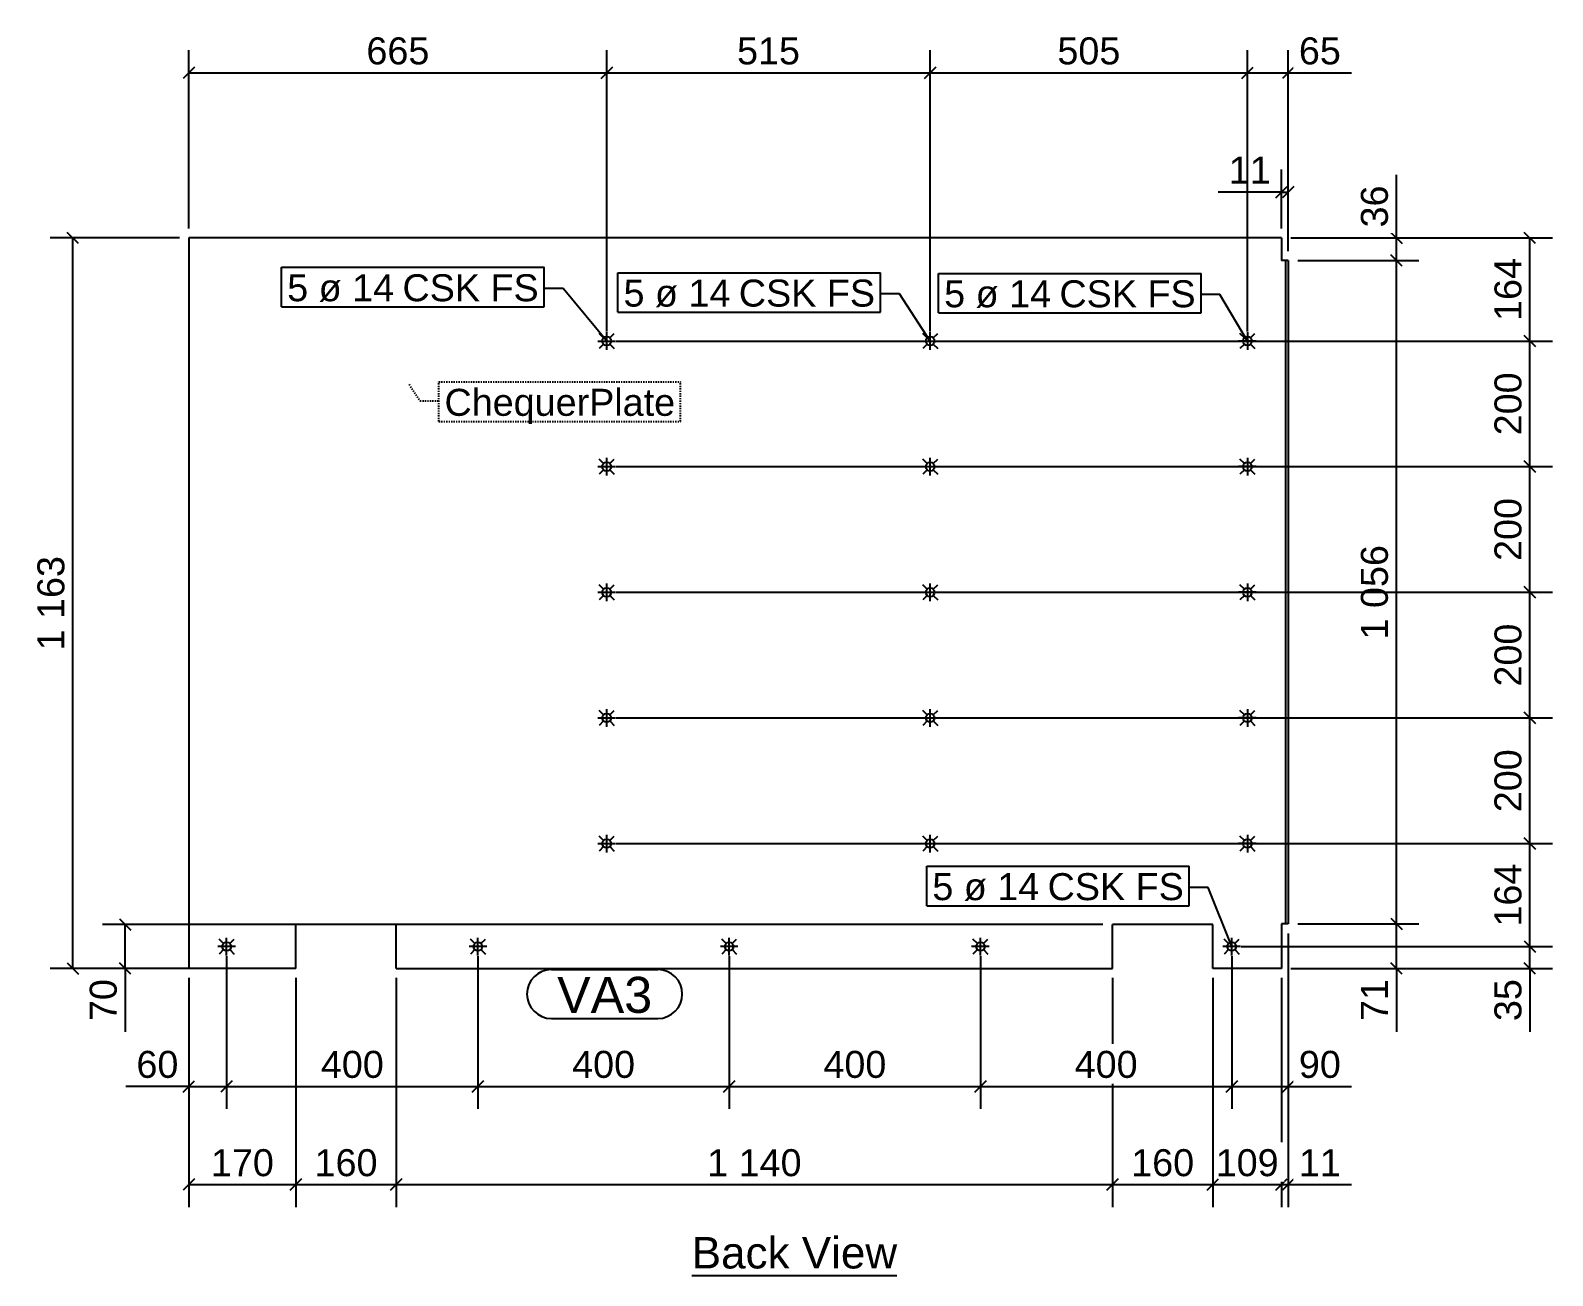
# Model space of a CAD drawing. Header units: millimetres. Extents: x 45 to 19906, y 64 to 2050.
# Drawn here: x 9751 to 12174, y 68 to 2050 of the extents above; entities that cross this region are included whole.
import ezdxf

# ---------------------------------------------------------------- set-up
doc = ezdxf.new("R2010")
doc.units = ezdxf.units.MM
doc.linetypes.add('DXK_LINE_DOT2', pattern=[3.9198, 1.9599, -1.9599])
doc.styles.add('Arial', font='ARIAL.TTF', dxfattribs={"height": 0.2})

# ---------------------------------------------------------------- blocks, each defined once
blk = doc.blocks.new('Unknown-3637099-12 - 1228')
at = {"color": 6, "linetype": 'Continuous'}
blk.add_line((10803.8, 67.5), (11130.4, 67.5), dxfattribs=at)
at = {"color": 0, "linetype": 'Continuous'}
blk.add_wipeout([(11130.4, 78.8), (11130.4, 131.2), (10803.8, 131.2), (10803.8, 78.8)], dxfattribs=at)
at = {"color": 6, "linetype": 'Continuous', "style": 'Arial'}
blk.add_text('Back View', height=50.14, dxfattribs=at).set_placement((10803.8, 78.8))
blk = doc.blocks.new('Bolt-3637099-1232 - 1228')
at = {"color": 96, "linetype": 'Continuous'}
for p, q in [((10654.4, 1555.2), (10682.4, 1555.2)), ((10663.5, 1560.1), (10656.5, 1567.1)), ((10668.4, 1541.2), (10668.4, 1569.2)), ((10673.3, 1560.1), (10680.3, 1567.1)), ((10663.5, 1550.3), (10656.5, 1543.3)), ((10673.3, 1550.3), (10680.3, 1543.3)), ((10663.5, 1360.1), (10656.5, 1367.1)), ((10668.4, 1341.2), (10668.4, 1369.2)), ((10673.3, 1360.1), (10680.3, 1367.1)), ((10654.4, 1355.2), (10682.4, 1355.2)), ((10663.5, 1350.3), (10656.5, 1343.3)), ((10673.3, 1350.3), (10680.3, 1343.3)), ((10663.5, 1160.1), (10656.5, 1167.1)), ((10668.4, 1141.2), (10668.4, 1169.2)), ((10673.3, 1160.1), (10680.3, 1167.1)), ((10654.4, 1155.2), (10682.4, 1155.2)), ((10663.5, 1150.3), (10656.5, 1143.3)), ((10673.3, 1150.3), (10680.3, 1143.3)), ((10654.4, 955.2), (10682.4, 955.2)), ((10663.5, 960.1), (10656.5, 967.1)), ((10663.5, 950.3), (10656.5, 943.3)), ((10668.4, 941.2), (10668.4, 969.2)), ((10673.3, 960.1), (10680.3, 967.1)), ((10673.3, 950.3), (10680.3, 943.3)), ((10654.4, 755.2), (10682.4, 755.2)), ((10663.5, 760.1), (10656.5, 767.1)), ((10668.4, 741.2), (10668.4, 769.2)), ((10673.3, 760.1), (10680.3, 767.1)), ((10663.5, 750.3), (10656.5, 743.3)), ((10673.3, 750.3), (10680.3, 743.3))]:
    blk.add_line(p, q, dxfattribs=at)
for centre in [(10668.4, 1555.2), (10668.4, 1355.2), (10668.4, 1155.2), (10668.4, 955.2), (10668.4, 755.2)]:
    blk.add_circle(centre, 7, dxfattribs=at)
blk = doc.blocks.new('Part-3637099-1229 - 1228')
at = {"color": 30, "linetype": 'Continuous'}
for p, q in [((11742.4, 1719.2), (10003.4, 1719.2)), ((10003.4, 1719.2), (10003.4, 556.2)), ((11742.4, 1719.2), (11742.4, 1683.2)), ((11753.4, 1683.2), (11742.4, 1683.2)), ((11748.9, 1683.2), (11748.9, 627.2)), ((11753.4, 1683.2), (11753.4, 627.2)), ((10333.4, 626.2), (10173.4, 626.2)), ((10173.4, 556.2), (10173.4, 626.2)), ((10333.4, 556.2), (10333.4, 626.2)), ((11633.4, 626.2), (11473.4, 626.2)), ((11473.4, 556.2), (11473.4, 626.2)), ((11633.4, 556.2), (11633.4, 626.2)), ((11748.9, 627.2), (11742.4, 627.2)), ((11742.4, 627.2), (11742.4, 556.2)), ((11753.4, 627.2), (11748.9, 627.2)), ((10173.4, 556.2), (10003.4, 556.2)), ((10333.4, 556.2), (11473.4, 556.2)), ((11742.4, 556.2), (11633.4, 556.2))]:
    blk.add_line(p, q, dxfattribs=at)
blk = doc.blocks.new('Bolt-3637099-1230 - 1228')
at = {"color": 96, "linetype": 'Continuous'}
for p, q in [((10077.4, 591.2), (10049.4, 591.2)), ((10058.5, 596.1), (10051.5, 603.1)), ((10058.5, 586.3), (10051.5, 579.3)), ((10063.4, 577.2), (10063.4, 605.2)), ((10068.3, 596.1), (10075.3, 603.1)), ((10068.3, 586.3), (10075.3, 579.3)), ((10477.4, 591.2), (10449.4, 591.2)), ((10458.5, 596.1), (10451.5, 603.1)), ((10458.5, 586.3), (10451.5, 579.3)), ((10463.4, 577.2), (10463.4, 605.2)), ((10468.3, 596.1), (10475.3, 603.1)), ((10468.3, 586.3), (10475.3, 579.3)), ((10877.4, 591.2), (10849.4, 591.2)), ((10858.5, 596.1), (10851.5, 603.1)), ((10858.5, 586.3), (10851.5, 579.3)), ((10863.4, 577.2), (10863.4, 605.2)), ((10868.3, 596.1), (10875.3, 603.1)), ((10868.3, 586.3), (10875.3, 579.3)), ((11277.4, 591.2), (11249.4, 591.2)), ((11258.5, 596.1), (11251.5, 603.1)), ((11258.5, 586.3), (11251.5, 579.3)), ((11263.4, 577.2), (11263.4, 605.2)), ((11268.3, 596.1), (11275.3, 603.1)), ((11268.3, 586.3), (11275.3, 579.3)), ((11677.4, 591.2), (11649.4, 591.2)), ((11658.5, 596.1), (11651.5, 603.1)), ((11658.5, 586.3), (11651.5, 579.3)), ((11663.4, 577.2), (11663.4, 605.2)), ((11668.3, 596.1), (11675.3, 603.1)), ((11668.3, 586.3), (11675.3, 579.3))]:
    blk.add_line(p, q, dxfattribs=at)
for centre in [(10063.4, 591.2), (10463.4, 591.2), (10863.4, 591.2), (11263.4, 591.2), (11663.4, 591.2)]:
    blk.add_circle(centre, 7, dxfattribs=at)
blk = doc.blocks.new('Bolt-3637099-1231 - 1228')
at = {"color": 96, "linetype": 'Continuous'}
for p, q in [((11169.4, 1555.2), (11197.4, 1555.2)), ((11178.5, 1560.1), (11171.5, 1567.1)), ((11183.4, 1541.2), (11183.4, 1569.2)), ((11188.3, 1560.1), (11195.3, 1567.1)), ((11178.5, 1550.3), (11171.5, 1543.3)), ((11188.3, 1550.3), (11195.3, 1543.3)), ((11178.5, 1360.1), (11171.5, 1367.1)), ((11183.4, 1341.2), (11183.4, 1369.2)), ((11188.3, 1360.1), (11195.3, 1367.1)), ((11169.4, 1355.2), (11197.4, 1355.2)), ((11178.5, 1350.3), (11171.5, 1343.3)), ((11188.3, 1350.3), (11195.3, 1343.3)), ((11178.5, 1160.1), (11171.5, 1167.1)), ((11183.4, 1141.2), (11183.4, 1169.2)), ((11188.3, 1160.1), (11195.3, 1167.1)), ((11169.4, 1155.2), (11197.4, 1155.2)), ((11178.5, 1150.3), (11171.5, 1143.3)), ((11188.3, 1150.3), (11195.3, 1143.3)), ((11169.4, 955.2), (11197.4, 955.2)), ((11178.5, 960.1), (11171.5, 967.1)), ((11178.5, 950.3), (11171.5, 943.3)), ((11183.4, 941.2), (11183.4, 969.2)), ((11188.3, 960.1), (11195.3, 967.1)), ((11188.3, 950.3), (11195.3, 943.3)), ((11169.4, 755.2), (11197.4, 755.2)), ((11178.5, 760.1), (11171.5, 767.1)), ((11183.4, 741.2), (11183.4, 769.2)), ((11188.3, 760.1), (11195.3, 767.1)), ((11178.5, 750.3), (11171.5, 743.3)), ((11188.3, 750.3), (11195.3, 743.3))]:
    blk.add_line(p, q, dxfattribs=at)
for centre in [(11183.4, 1555.2), (11183.4, 1355.2), (11183.4, 1155.2), (11183.4, 955.2), (11183.4, 755.2)]:
    blk.add_circle(centre, 7, dxfattribs=at)
blk = doc.blocks.new('Bolt-3637099-1233 - 1228')
at = {"color": 96, "linetype": 'Continuous'}
for p, q in [((11702.4, 1555.2), (11674.4, 1555.2)), ((11683.5, 1560.1), (11676.5, 1567.1)), ((11688.4, 1569.2), (11688.4, 1541.2)), ((11693.3, 1560.1), (11700.3, 1567.1)), ((11683.5, 1550.3), (11676.5, 1543.3)), ((11693.3, 1550.3), (11700.3, 1543.3)), ((11683.5, 1360.1), (11676.5, 1367.1)), ((11688.4, 1369.2), (11688.4, 1341.2)), ((11693.3, 1360.1), (11700.3, 1367.1)), ((11702.4, 1355.2), (11674.4, 1355.2)), ((11683.5, 1350.3), (11676.5, 1343.3)), ((11693.3, 1350.3), (11700.3, 1343.3)), ((11683.5, 1160.1), (11676.5, 1167.1)), ((11688.4, 1169.2), (11688.4, 1141.2)), ((11693.3, 1160.1), (11700.3, 1167.1)), ((11702.4, 1155.2), (11674.4, 1155.2)), ((11683.5, 1150.3), (11676.5, 1143.3)), ((11693.3, 1150.3), (11700.3, 1143.3)), ((11702.4, 955.2), (11674.4, 955.2)), ((11683.5, 960.1), (11676.5, 967.1)), ((11683.5, 950.3), (11676.5, 943.3)), ((11688.4, 969.2), (11688.4, 941.2)), ((11693.3, 960.1), (11700.3, 967.1)), ((11693.3, 950.3), (11700.3, 943.3)), ((11702.4, 755.2), (11674.4, 755.2)), ((11683.5, 760.1), (11676.5, 767.1)), ((11688.4, 769.2), (11688.4, 741.2)), ((11693.3, 760.1), (11700.3, 767.1)), ((11683.5, 750.3), (11676.5, 743.3)), ((11693.3, 750.3), (11700.3, 743.3))]:
    blk.add_line(p, q, dxfattribs=at)
for centre in [(11688.4, 1555.2), (11688.4, 1355.2), (11688.4, 1155.2), (11688.4, 955.2), (11688.4, 755.2)]:
    blk.add_circle(centre, 7, dxfattribs=at)
blk = doc.blocks.new('StraightDimension-3637099-1369 - 1228')
at = {"color": 7, "linetype": 'Continuous'}
for p, q in [((11753.4, 612.2), (11753.4, 176.2)), ((11742.4, 541.2), (11742.4, 176.2)), ((11733.4, 203.2), (11751.4, 221.3)), ((11762.4, 221.3), (11744.4, 203.2)), ((11742.4, 212.2), (11753.4, 212.2))]:
    blk.add_line(p, q, dxfattribs=at)
at = {"color": 0}
blk.add_wipeout([(11846, 216.8), (11846, 279.8), (11761.3, 279.8), (11761.3, 216.8)], dxfattribs=at)
at = {"color": 7, "linetype": 'Continuous'}
blk.add_line((11753.4, 212.2), (11853.9, 212.2), dxfattribs=at)
blk.add_line((11753.4, 212.2), (11853.9, 212.2), dxfattribs=at)
at = {"color": 96, "style": 'Arial'}
blk.add_text('11', height=42.98, dxfattribs=at).set_placement((11770.3, 225.7))
blk = doc.blocks.new('StraightDimension-3637099-1370 - 1228')
at = {"color": 7, "linetype": 'Continuous'}
for p, q in [((11633.4, 541.2), (11633.4, 176.2)), ((11742.4, 541.2), (11742.4, 176.2)), ((11642.4, 221.3), (11624.4, 203.2)), ((11733.4, 203.2), (11751.4, 221.3)), ((11633.4, 212.2), (11742.4, 212.2))]:
    blk.add_line(p, q, dxfattribs=at)
at = {"color": 0}
blk.add_wipeout([(11747, 216.8), (11747, 279.8), (11628.9, 279.8), (11628.9, 216.8)], dxfattribs=at)
at = {"color": 96, "style": 'Arial'}
blk.add_text('109', height=42.98, dxfattribs=at).set_placement((11637.9, 225.7))
blk = doc.blocks.new('StraightDimension-3637099-1371 - 1228')
at = {"color": 7, "linetype": 'Continuous'}
for p, q in [((11473.4, 541.2), (11473.4, 176.2)), ((11633.4, 541.2), (11633.4, 176.2)), ((11482.4, 221.3), (11464.4, 203.2)), ((11624.4, 203.2), (11642.4, 221.3)), ((11473.4, 212.2), (11633.4, 212.2))]:
    blk.add_line(p, q, dxfattribs=at)
at = {"color": 0}
blk.add_wipeout([(11612.5, 216.8), (11612.5, 279.8), (11494.4, 279.8), (11494.4, 216.8)], dxfattribs=at)
at = {"color": 96, "style": 'Arial'}
blk.add_text('160', height=42.98, dxfattribs=at).set_placement((11503.4, 225.7))
blk = doc.blocks.new('StraightDimension-3637099-1436 - 1228')
at = {"color": 7, "linetype": 'Continuous'}
for p, q in [((11742.4, 1734.2), (11742.4, 1828.3)), ((11753.4, 1698.2), (11753.4, 1828.3)), ((11733.4, 1783.3), (11751.4, 1801.3)), ((11762.4, 1801.3), (11744.4, 1783.3)), ((11742.4, 1792.3), (11753.4, 1792.3))]:
    blk.add_line(p, q, dxfattribs=at)
at = {"color": 0}
blk.add_wipeout([(11734.6, 1796.8), (11734.6, 1859.8), (11649.8, 1859.8), (11649.8, 1796.8)], dxfattribs=at)
at = {"color": 7, "linetype": 'Continuous'}
blk.add_line((11742.4, 1792.3), (11642, 1792.3), dxfattribs=at)
blk.add_line((11742.4, 1792.3), (11642, 1792.3), dxfattribs=at)
at = {"color": 96, "style": 'Arial'}
blk.add_text('11', height=42.98, dxfattribs=at).set_placement((11658.8, 1805.8))
blk = doc.blocks.new('StraightDimension-3637099-1372 - 1228')
at = {"color": 7, "linetype": 'Continuous'}
for p, q in [((10333.4, 541.2), (10333.4, 176.2)), ((11473.4, 541.2), (11473.4, 176.2)), ((10342.4, 221.3), (10324.4, 203.2)), ((11464.4, 203.2), (11482.4, 221.3)), ((10333.4, 212.2), (11473.4, 212.2))]:
    blk.add_line(p, q, dxfattribs=at)
at = {"color": 0}
blk.add_wipeout([(10987.5, 216.8), (10987.5, 279.8), (10819.4, 279.8), (10819.4, 216.8)], dxfattribs=at)
at = {"color": 96, "style": 'Arial'}
blk.add_text('1 140', height=42.98, dxfattribs=at).set_placement((10828.4, 225.7))
blk = doc.blocks.new('StraightDimension-3637099-1373 - 1228')
at = {"color": 7, "linetype": 'Continuous'}
for p, q in [((10173.4, 541.2), (10173.4, 176.2)), ((10333.4, 541.2), (10333.4, 176.2)), ((10182.4, 221.3), (10164.4, 203.2)), ((10324.4, 203.2), (10342.4, 221.3)), ((10173.4, 212.2), (10333.4, 212.2))]:
    blk.add_line(p, q, dxfattribs=at)
at = {"color": 0}
blk.add_wipeout([(10312.5, 216.8), (10312.5, 279.8), (10194.4, 279.8), (10194.4, 216.8)], dxfattribs=at)
at = {"color": 96, "style": 'Arial'}
blk.add_text('160', height=42.98, dxfattribs=at).set_placement((10203.4, 225.7))
blk = doc.blocks.new('StraightDimension-3637099-1374 - 1228')
at = {"color": 7, "linetype": 'Continuous'}
for p, q in [((10003.4, 541.2), (10003.4, 176.2)), ((10173.4, 541.2), (10173.4, 176.2)), ((10012.4, 221.3), (9994.4, 203.2)), ((10164.4, 203.2), (10182.4, 221.3)), ((10003.4, 212.2), (10173.4, 212.2))]:
    blk.add_line(p, q, dxfattribs=at)
at = {"color": 0}
blk.add_wipeout([(10147.5, 216.8), (10147.5, 279.8), (10029.4, 279.8), (10029.4, 216.8)], dxfattribs=at)
at = {"color": 96, "style": 'Arial'}
blk.add_text('170', height=42.98, dxfattribs=at).set_placement((10038.4, 225.7))
blk = doc.blocks.new('StraightDimension-3637099-1394 - 1228')
at = {"color": 7, "linetype": 'Continuous'}
for p, q in [((11753.4, 612.2), (11753.4, 332.7)), ((11663.4, 576.2), (11663.4, 332.7)), ((11672.4, 377.7), (11654.4, 359.7)), ((11663.4, 368.7), (11753.4, 368.7)), ((11744.4, 359.7), (11762.4, 377.7))]:
    blk.add_line(p, q, dxfattribs=at)
at = {"color": 0}
blk.add_wipeout([(11846, 373.2), (11846, 436.2), (11761.3, 436.2), (11761.3, 373.2)], dxfattribs=at)
at = {"color": 7, "linetype": 'Continuous'}
blk.add_line((11753.4, 368.7), (11853.9, 368.7), dxfattribs=at)
blk.add_line((11753.4, 368.7), (11853.9, 368.7), dxfattribs=at)
at = {"color": 96, "style": 'Arial'}
blk.add_text('90', height=42.98, dxfattribs=at).set_placement((11770.3, 382.2))
blk = doc.blocks.new('StraightDimension-3637099-1395 - 1228')
at = {"color": 7, "linetype": 'Continuous'}
for p, q in [((11263.4, 576.2), (11263.4, 332.7)), ((11663.4, 576.2), (11663.4, 332.7)), ((11272.4, 377.7), (11254.4, 359.7)), ((11263.4, 368.7), (11663.4, 368.7)), ((11654.4, 359.7), (11672.4, 377.7))]:
    blk.add_line(p, q, dxfattribs=at)
at = {"color": 0}
blk.add_wipeout([(11522.5, 373.2), (11522.5, 436.2), (11404.4, 436.2), (11404.4, 373.2)], dxfattribs=at)
at = {"color": 96, "style": 'Arial'}
blk.add_text('400', height=42.98, dxfattribs=at).set_placement((11413.4, 382.2))
blk = doc.blocks.new('StraightDimension-3637099-1396 - 1228')
at = {"color": 7, "linetype": 'Continuous'}
for p, q in [((10863.4, 576.2), (10863.4, 332.7)), ((11263.4, 576.2), (11263.4, 332.7)), ((10872.4, 377.7), (10854.4, 359.7)), ((10863.4, 368.7), (11263.4, 368.7)), ((11254.4, 359.7), (11272.4, 377.7))]:
    blk.add_line(p, q, dxfattribs=at)
at = {"color": 0}
blk.add_wipeout([(11122.5, 373.2), (11122.5, 436.2), (11004.4, 436.2), (11004.4, 373.2)], dxfattribs=at)
at = {"color": 96, "style": 'Arial'}
blk.add_text('400', height=42.98, dxfattribs=at).set_placement((11013.4, 382.2))
blk = doc.blocks.new('StraightDimension-3637099-1397 - 1228')
at = {"color": 7, "linetype": 'Continuous'}
for p, q in [((10463.4, 576.2), (10463.4, 332.7)), ((10863.4, 576.2), (10863.4, 332.7)), ((10472.4, 377.7), (10454.4, 359.7)), ((10463.4, 368.7), (10863.4, 368.7)), ((10854.4, 359.7), (10872.4, 377.7))]:
    blk.add_line(p, q, dxfattribs=at)
at = {"color": 0}
blk.add_wipeout([(10722.5, 373.2), (10722.5, 436.2), (10604.4, 436.2), (10604.4, 373.2)], dxfattribs=at)
at = {"color": 96, "style": 'Arial'}
blk.add_text('400', height=42.98, dxfattribs=at).set_placement((10613.4, 382.2))
blk = doc.blocks.new('StraightDimension-3637099-1398 - 1228')
at = {"color": 7, "linetype": 'Continuous'}
for p, q in [((10063.4, 576.2), (10063.4, 332.7)), ((10463.4, 576.2), (10463.4, 332.7)), ((10072.4, 377.7), (10054.4, 359.7)), ((10063.4, 368.7), (10463.4, 368.7)), ((10454.4, 359.7), (10472.4, 377.7))]:
    blk.add_line(p, q, dxfattribs=at)
at = {"color": 0}
blk.add_wipeout([(10322.5, 373.2), (10322.5, 436.2), (10204.4, 436.2), (10204.4, 373.2)], dxfattribs=at)
at = {"color": 96, "style": 'Arial'}
blk.add_text('400', height=42.98, dxfattribs=at).set_placement((10213.4, 382.2))
blk = doc.blocks.new('StraightDimension-3637099-1399 - 1228')
at = {"color": 7, "linetype": 'Continuous'}
for p, q in [((10063.4, 576.2), (10063.4, 332.7)), ((10003.4, 541.2), (10003.4, 332.7)), ((9994.4, 359.7), (10012.4, 377.7)), ((10003.4, 368.7), (10063.4, 368.7)), ((10072.4, 377.7), (10054.4, 359.7))]:
    blk.add_line(p, q, dxfattribs=at)
at = {"color": 0}
blk.add_wipeout([(9995.6, 373.2), (9995.6, 436.2), (9910.8, 436.2), (9910.8, 373.2)], dxfattribs=at)
at = {"color": 7, "linetype": 'Continuous'}
blk.add_line((10003.4, 368.7), (9903, 368.7), dxfattribs=at)
blk.add_line((10003.4, 368.7), (9903, 368.7), dxfattribs=at)
at = {"color": 96, "style": 'Arial'}
blk.add_text('60', height=42.98, dxfattribs=at).set_placement((9919.8, 382.2))
blk = doc.blocks.new('StraightDimension-3637099-1419 - 1228')
at = {"color": 7, "linetype": 'Continuous'}
for p, q in [((11688.4, 1570.2), (11688.4, 2018.1)), ((11753.4, 1698.2), (11753.4, 2018.1)), ((11679.4, 1973.1), (11697.4, 1991.1)), ((11762.4, 1991.1), (11744.4, 1973.1)), ((11688.4, 1982.1), (11753.4, 1982.1))]:
    blk.add_line(p, q, dxfattribs=at)
at = {"color": 0}
blk.add_wipeout([(11846, 1986.6), (11846, 2049.6), (11761.3, 2049.6), (11761.3, 1986.6)], dxfattribs=at)
at = {"color": 7, "linetype": 'Continuous'}
blk.add_line((11753.4, 1982.1), (11853.9, 1982.1), dxfattribs=at)
blk.add_line((11753.4, 1982.1), (11853.9, 1982.1), dxfattribs=at)
at = {"color": 96, "style": 'Arial'}
blk.add_text('65', height=42.98, dxfattribs=at).set_placement((11770.3, 1995.6))
blk = doc.blocks.new('StraightDimension-3637099-1420 - 1228')
at = {"color": 7, "linetype": 'Continuous'}
for p, q in [((11183.4, 1570.2), (11183.4, 2018.1)), ((11688.4, 1570.2), (11688.4, 2018.1)), ((11192.4, 1991.1), (11174.4, 1973.1)), ((11679.4, 1973.1), (11697.4, 1991.1)), ((11183.4, 1982.1), (11688.4, 1982.1))]:
    blk.add_line(p, q, dxfattribs=at)
at = {"color": 0}
blk.add_wipeout([(11495, 1986.6), (11495, 2049.6), (11376.9, 2049.6), (11376.9, 1986.6)], dxfattribs=at)
at = {"color": 96, "style": 'Arial'}
blk.add_text('505', height=42.98, dxfattribs=at).set_placement((11385.9, 1995.6))
blk = doc.blocks.new('StraightDimension-3637099-1421 - 1228')
at = {"color": 7, "linetype": 'Continuous'}
for p, q in [((10668.4, 1570.2), (10668.4, 2018.1)), ((11183.4, 1570.2), (11183.4, 2018.1)), ((10677.4, 1991.1), (10659.4, 1973.1)), ((11174.4, 1973.1), (11192.4, 1991.1)), ((10668.4, 1982.1), (11183.4, 1982.1))]:
    blk.add_line(p, q, dxfattribs=at)
at = {"color": 0}
blk.add_wipeout([(10985, 1986.6), (10985, 2049.6), (10866.9, 2049.6), (10866.9, 1986.6)], dxfattribs=at)
at = {"color": 96, "style": 'Arial'}
blk.add_text('515', height=42.98, dxfattribs=at).set_placement((10875.9, 1995.6))
blk = doc.blocks.new('StraightDimension-3637099-1422 - 1228')
at = {"color": 7, "linetype": 'Continuous'}
for p, q in [((10003.4, 1734.2), (10003.4, 2018.1)), ((10668.4, 1570.2), (10668.4, 2018.1)), ((10012.4, 1991.1), (9994.4, 1973.1)), ((10659.4, 1973.1), (10677.4, 1991.1)), ((10003.4, 1982.1), (10668.4, 1982.1))]:
    blk.add_line(p, q, dxfattribs=at)
at = {"color": 0}
blk.add_wipeout([(10395, 1986.6), (10395, 2049.6), (10276.9, 2049.6), (10276.9, 1986.6)], dxfattribs=at)
at = {"color": 96, "style": 'Arial'}
blk.add_text('665', height=42.98, dxfattribs=at).set_placement((10285.9, 1995.6))
blk = doc.blocks.new('StraightDimension-3637099-5199 - 1228')
at = {"color": 7, "linetype": 'Continuous'}
for p, q in [((10683.4, 755.2), (12174.1, 755.2)), ((12147.1, 746.2), (12129.1, 764.2)), ((12138.1, 591.2), (12138.1, 755.2)), ((11678.4, 591.2), (12174.1, 591.2)), ((12129.1, 600.2), (12147.1, 582.2))]:
    blk.add_line(p, q, dxfattribs=at)
at = {"color": 0}
blk.add_wipeout([(12133.6, 732.2), (12070.6, 732.2), (12070.6, 614.1), (12133.6, 614.1)], dxfattribs=at)
at = {"color": 96, "style": 'Arial'}
blk.add_text('164', height=42.98, rotation=90.0002, dxfattribs=at).set_placement((12124.6, 623.1))
blk = doc.blocks.new('StraightDimension-3637099-1488 - 1228')
at = {"color": 7, "linetype": 'Continuous'}
for p, q in [((11916.5, 1728.2), (11934.5, 1710.2)), ((11757.4, 1719.2), (11961.5, 1719.2)), ((11925.5, 1683.2), (11925.5, 1719.2)), ((11768.4, 1683.2), (11961.5, 1683.2)), ((11934.5, 1674.2), (11916.5, 1692.2))]:
    blk.add_line(p, q, dxfattribs=at)
at = {"color": 0}
blk.add_wipeout([(11921, 1811.7), (11858, 1811.7), (11858, 1727), (11921, 1727)], dxfattribs=at)
at = {"color": 7, "linetype": 'Continuous'}
blk.add_line((11925.5, 1719.2), (11925.5, 1819.6), dxfattribs=at)
blk.add_line((11925.5, 1719.2), (11925.5, 1819.6), dxfattribs=at)
at = {"color": 96, "style": 'Arial'}
blk.add_text('36', height=42.98, rotation=90.0002, dxfattribs=at).set_placement((11912, 1736))
blk = doc.blocks.new('StraightDimension-3637099-1489 - 1228')
at = {"color": 7, "linetype": 'Continuous'}
for p, q in [((11768.4, 1683.2), (11961.5, 1683.2)), ((11934.5, 1674.2), (11916.5, 1692.2)), ((11925.5, 627.2), (11925.5, 1683.2)), ((11916.5, 636.2), (11934.5, 618.2)), ((11768.4, 627.2), (11961.5, 627.2))]:
    blk.add_line(p, q, dxfattribs=at)
at = {"color": 0}
blk.add_wipeout([(11921, 1239.2), (11858, 1239.2), (11858, 1071.1), (11921, 1071.1)], dxfattribs=at)
at = {"color": 96, "style": 'Arial'}
blk.add_text('1 056', height=42.98, rotation=90.0002, dxfattribs=at).set_placement((11912, 1080.1))
blk = doc.blocks.new('StraightDimension-3637099-1490 - 1228')
at = {"color": 7, "linetype": 'Continuous'}
for p, q in [((11916.5, 636.2), (11934.5, 618.2)), ((11768.4, 627.2), (11961.5, 627.2)), ((11925.5, 556.2), (11925.5, 627.2)), ((11934.5, 547.2), (11916.5, 565.2)), ((11757.4, 556.2), (11961.5, 556.2))]:
    blk.add_line(p, q, dxfattribs=at)
at = {"color": 0}
blk.add_wipeout([(11921, 548.3), (11858, 548.3), (11858, 463.6), (11921, 463.6)], dxfattribs=at)
at = {"color": 7, "linetype": 'Continuous'}
blk.add_line((11925.5, 556.2), (11925.5, 455.7), dxfattribs=at)
blk.add_line((11925.5, 556.2), (11925.5, 455.7), dxfattribs=at)
at = {"color": 96, "style": 'Arial'}
blk.add_text('71', height=42.98, rotation=90.0002, dxfattribs=at).set_placement((11912, 472.6))
blk = doc.blocks.new('StraightDimension-3637099-5091 - 1228')
at = {"color": 7, "linetype": 'Continuous'}
for p, q in [((9892.9, 635.2), (9910.9, 617.2)), ((11458.4, 626.2), (9865.9, 626.2)), ((9901.9, 556.2), (9901.9, 626.2)), ((9910.9, 547.2), (9892.9, 565.2)), ((9988.4, 556.2), (9865.9, 556.2))]:
    blk.add_line(p, q, dxfattribs=at)
at = {"color": 0}
blk.add_wipeout([(9897.4, 548.3), (9834.4, 548.3), (9834.4, 463.6), (9897.4, 463.6)], dxfattribs=at)
at = {"color": 7, "linetype": 'Continuous'}
blk.add_line((9901.9, 556.2), (9901.9, 455.7), dxfattribs=at)
blk.add_line((9901.9, 556.2), (9901.9, 455.7), dxfattribs=at)
at = {"color": 96, "style": 'Arial'}
blk.add_text('70', height=42.98, rotation=90.0002, dxfattribs=at).set_placement((9888.4, 472.6))
blk = doc.blocks.new('StraightDimension-3637099-5194 - 1228')
at = {"color": 7, "linetype": 'Continuous'}
for p, q in [((12147.1, 1710.2), (12129.1, 1728.2)), ((11757.4, 1719.2), (12174.1, 1719.2)), ((12138.1, 1555.2), (12138.1, 1719.2)), ((10683.4, 1555.2), (12174.1, 1555.2)), ((12129.1, 1564.2), (12147.1, 1546.2))]:
    blk.add_line(p, q, dxfattribs=at)
at = {"color": 0}
blk.add_wipeout([(12133.6, 1696.2), (12070.6, 1696.2), (12070.6, 1578.1), (12133.6, 1578.1)], dxfattribs=at)
at = {"color": 96, "style": 'Arial'}
blk.add_text('164', height=42.98, rotation=90.0002, dxfattribs=at).set_placement((12124.6, 1587.1))
blk = doc.blocks.new('StraightDimension-3637099-5195 - 1228')
at = {"color": 7, "linetype": 'Continuous'}
for p, q in [((10683.4, 1555.2), (12174.1, 1555.2)), ((12147.1, 1546.2), (12129.1, 1564.2)), ((12138.1, 1355.2), (12138.1, 1555.2)), ((12129.1, 1364.2), (12147.1, 1346.2)), ((10683.4, 1355.2), (12174.1, 1355.2))]:
    blk.add_line(p, q, dxfattribs=at)
at = {"color": 0}
blk.add_wipeout([(12133.6, 1514.2), (12070.6, 1514.2), (12070.6, 1396.1), (12133.6, 1396.1)], dxfattribs=at)
at = {"color": 96, "style": 'Arial'}
blk.add_text('200', height=42.98, rotation=90.0002, dxfattribs=at).set_placement((12124.6, 1405.1))
blk = doc.blocks.new('StraightDimension-3637099-5196 - 1228')
at = {"color": 7, "linetype": 'Continuous'}
for p, q in [((12147.1, 1346.2), (12129.1, 1364.2)), ((10683.4, 1355.2), (12174.1, 1355.2)), ((12138.1, 1155.2), (12138.1, 1355.2)), ((12129.1, 1164.2), (12147.1, 1146.2)), ((10683.4, 1155.2), (12174.1, 1155.2))]:
    blk.add_line(p, q, dxfattribs=at)
at = {"color": 0}
blk.add_wipeout([(12133.6, 1314.2), (12070.6, 1314.2), (12070.6, 1196.1), (12133.6, 1196.1)], dxfattribs=at)
at = {"color": 96, "style": 'Arial'}
blk.add_text('200', height=42.98, rotation=90.0002, dxfattribs=at).set_placement((12124.6, 1205.1))
blk = doc.blocks.new('StraightDimension-3637099-5197 - 1228')
at = {"color": 7, "linetype": 'Continuous'}
for p, q in [((12147.1, 1146.2), (12129.1, 1164.2)), ((10683.4, 1155.2), (12174.1, 1155.2)), ((12138.1, 955.2), (12138.1, 1155.2)), ((10683.4, 955.2), (12174.1, 955.2)), ((12129.1, 964.2), (12147.1, 946.2))]:
    blk.add_line(p, q, dxfattribs=at)
at = {"color": 0}
blk.add_wipeout([(12133.6, 1114.2), (12070.6, 1114.2), (12070.6, 996.1), (12133.6, 996.1)], dxfattribs=at)
at = {"color": 96, "style": 'Arial'}
blk.add_text('200', height=42.98, rotation=90.0002, dxfattribs=at).set_placement((12124.6, 1005.1))
blk = doc.blocks.new('StraightDimension-3637099-5198 - 1228')
at = {"color": 7, "linetype": 'Continuous'}
for p, q in [((10683.4, 955.2), (12174.1, 955.2)), ((12147.1, 946.2), (12129.1, 964.2)), ((12138.1, 755.2), (12138.1, 955.2)), ((10683.4, 755.2), (12174.1, 755.2)), ((12129.1, 764.2), (12147.1, 746.2))]:
    blk.add_line(p, q, dxfattribs=at)
at = {"color": 0}
blk.add_wipeout([(12133.6, 914.2), (12070.6, 914.2), (12070.6, 796.1), (12133.6, 796.1)], dxfattribs=at)
at = {"color": 96, "style": 'Arial'}
blk.add_text('200', height=42.98, rotation=90.0002, dxfattribs=at).set_placement((12124.6, 805.1))
blk = doc.blocks.new('StraightDimension-3637099-5200 - 1228')
at = {"color": 7, "linetype": 'Continuous'}
for p, q in [((11678.4, 591.2), (12174.1, 591.2)), ((12129.1, 600.2), (12147.1, 582.2)), ((12138.1, 556.2), (12138.1, 591.2)), ((12147.1, 547.2), (12129.1, 565.2)), ((11757.4, 556.2), (12174.1, 556.2))]:
    blk.add_line(p, q, dxfattribs=at)
at = {"color": 0}
blk.add_wipeout([(12133.6, 548.3), (12070.6, 548.3), (12070.6, 463.6), (12133.6, 463.6)], dxfattribs=at)
at = {"color": 7, "linetype": 'Continuous'}
blk.add_line((12138.1, 556.2), (12138.1, 455.7), dxfattribs=at)
blk.add_line((12138.1, 556.2), (12138.1, 455.7), dxfattribs=at)
at = {"color": 96, "style": 'Arial'}
blk.add_text('35', height=42.98, rotation=90.0002, dxfattribs=at).set_placement((12124.6, 472.6))
blk = doc.blocks.new('StraightDimension-3637099-5273 - 1228')
at = {"color": 7, "linetype": 'Continuous'}
for p, q in [((9827.6, 1710.2), (9809.6, 1728.2)), ((9988.4, 1719.2), (9782.6, 1719.2)), ((9818.6, 556.2), (9818.6, 1719.2)), ((9809.6, 565.2), (9827.6, 547.2)), ((10003.4, 556.2), (9782.6, 556.2))]:
    blk.add_line(p, q, dxfattribs=at)
at = {"color": 0}
blk.add_wipeout([(9814.1, 1221.7), (9751.1, 1221.7), (9751.1, 1053.6), (9814.1, 1053.6)], dxfattribs=at)
at = {"color": 96, "style": 'Arial'}
blk.add_text('1 163', height=42.98, rotation=90.0002, dxfattribs=at).set_placement((9805.1, 1062.6))
blk = doc.blocks.new('Mark-3637099-1515 - 1228')
at = {"color": 0}
blk.add_wipeout([(10740.7, 485.7), (10740.7, 545.7), (10589.5, 545.7), (10589.5, 485.7)], dxfattribs=at)
blk.add_wipeout([(10740.7, 485.7), (10740.7, 545.7), (10589.5, 545.7), (10589.5, 485.7)], dxfattribs=at)
at = {"color": 7, "linetype": 'Continuous'}
for p, q in [((10580.5, 554.7), (10749.7, 554.7)), ((10580.5, 476.7), (10749.7, 476.7))]:
    blk.add_line(p, q, dxfattribs=at)
for centre, start, end in [((10580.5, 515.7), 90, 270), ((10749.7, 515.7), 270, 90)]:
    blk.add_arc(centre, 39, start, end, dxfattribs=at)
at = {"color": 96, "style": 'Arial'}
blk.add_text('VA3', height=57.3, dxfattribs=at).set_placement((10589.5, 485.7))
blk = doc.blocks.new('Mark-3637099-1516 - 1228')
at = {"color": 7, "linetype": 'Continuous'}
blk.add_line((11663.4, 591.2), (11625.9, 685.4), dxfattribs=at)
at = {"color": 0}
for points in [[(11356.8, 665.1), (11356.8, 710.1), (11186.8, 710.1), (11186.8, 665.1)], [(11586.9, 665.1), (11586.9, 710.1), (11370.3, 710.1), (11370.3, 665.1)]]:
    blk.add_wipeout(points, dxfattribs=at)
for points in [[(11356.8, 665.1), (11356.8, 710.1), (11186.8, 710.1), (11186.8, 665.1)], [(11586.9, 665.1), (11586.9, 710.1), (11370.3, 710.1), (11370.3, 665.1)]]:
    blk.add_wipeout(points, dxfattribs=at)
at = {"color": 7, "linetype": 'Continuous'}
for p, q in [((11177.8, 719.1), (11595.9, 719.1)), ((11177.8, 656.1), (11177.8, 719.1)), ((11595.9, 656.1), (11595.9, 719.1)), ((11625.9, 685.4), (11595.9, 685.4)), ((11177.8, 656.1), (11595.9, 656.1))]:
    blk.add_line(p, q, dxfattribs=at)
at = {"color": 96, "style": 'Arial'}
for s, p in [('5 ø 14', (11186.8, 665.1)), ('CSK FS', (11370.3, 665.1))]:
    blk.add_text(s, height=42.98, dxfattribs=at).set_placement(p)
blk = doc.blocks.new('Mark-3637099-1517 - 1228')
at = {"color": 7, "linetype": 'Continuous'}
blk.add_line((11183.4, 1555.2), (11134.3, 1630.3), dxfattribs=at)
at = {"color": 0}
for points in [[(10865.2, 1610), (10865.2, 1655), (10695.2, 1655), (10695.2, 1610)], [(11095.3, 1610), (11095.3, 1655), (10878.7, 1655), (10878.7, 1610)]]:
    blk.add_wipeout(points, dxfattribs=at)
for points in [[(10865.2, 1610), (10865.2, 1655), (10695.2, 1655), (10695.2, 1610)], [(11095.3, 1610), (11095.3, 1655), (10878.7, 1655), (10878.7, 1610)]]:
    blk.add_wipeout(points, dxfattribs=at)
at = {"color": 7, "linetype": 'Continuous'}
for p, q in [((10686.2, 1664), (11104.3, 1664)), ((10686.2, 1601), (10686.2, 1664)), ((11104.3, 1601), (11104.3, 1664)), ((11134.3, 1630.3), (11104.3, 1630.3)), ((10686.2, 1601), (11104.3, 1601))]:
    blk.add_line(p, q, dxfattribs=at)
at = {"color": 96, "style": 'Arial'}
for s, p in [('5 ø 14', (10695.2, 1610)), ('CSK FS', (10878.7, 1610))]:
    blk.add_text(s, height=42.98, dxfattribs=at).set_placement(p)
blk = doc.blocks.new('Mark-3637099-1518 - 1228')
at = {"color": 7, "linetype": 'Continuous'}
blk.add_line((10668.4, 1555.2), (10598.9, 1638.8), dxfattribs=at)
at = {"color": 0}
for points in [[(10329.8, 1618.5), (10329.8, 1663.5), (10159.8, 1663.5), (10159.8, 1618.5)], [(10559.9, 1618.5), (10559.9, 1663.5), (10343.3, 1663.5), (10343.3, 1618.5)]]:
    blk.add_wipeout(points, dxfattribs=at)
for points in [[(10329.8, 1618.5), (10329.8, 1663.5), (10159.8, 1663.5), (10159.8, 1618.5)], [(10559.9, 1618.5), (10559.9, 1663.5), (10343.3, 1663.5), (10343.3, 1618.5)]]:
    blk.add_wipeout(points, dxfattribs=at)
at = {"color": 7, "linetype": 'Continuous'}
for p, q in [((10150.8, 1672.5), (10568.9, 1672.5)), ((10150.8, 1609.5), (10150.8, 1672.5)), ((10568.9, 1609.5), (10568.9, 1672.5)), ((10598.9, 1638.8), (10568.9, 1638.8)), ((10150.8, 1609.5), (10568.9, 1609.5))]:
    blk.add_line(p, q, dxfattribs=at)
at = {"color": 96, "style": 'Arial'}
for s, p in [('5 ø 14', (10159.8, 1618.5)), ('CSK FS', (10343.3, 1618.5))]:
    blk.add_text(s, height=42.98, dxfattribs=at).set_placement(p)
blk = doc.blocks.new('Mark-3637099-1519 - 1228')
at = {"color": 7, "linetype": 'Continuous'}
blk.add_line((11688.4, 1555.2), (11644.7, 1629.2), dxfattribs=at)
at = {"color": 0}
for points in [[(11375.6, 1608.9), (11375.6, 1653.9), (11205.6, 1653.9), (11205.6, 1608.9)], [(11605.7, 1608.9), (11605.7, 1653.9), (11389.1, 1653.9), (11389.1, 1608.9)]]:
    blk.add_wipeout(points, dxfattribs=at)
for points in [[(11375.6, 1608.9), (11375.6, 1653.9), (11205.6, 1653.9), (11205.6, 1608.9)], [(11605.7, 1608.9), (11605.7, 1653.9), (11389.1, 1653.9), (11389.1, 1608.9)]]:
    blk.add_wipeout(points, dxfattribs=at)
at = {"color": 7, "linetype": 'Continuous'}
for p, q in [((11196.6, 1662.9), (11614.7, 1662.9)), ((11196.6, 1599.9), (11196.6, 1662.9)), ((11614.7, 1599.9), (11614.7, 1662.9)), ((11644.7, 1629.2), (11614.7, 1629.2)), ((11196.6, 1599.9), (11614.7, 1599.9))]:
    blk.add_line(p, q, dxfattribs=at)
at = {"color": 96, "style": 'Arial'}
for s, p in [('5 ø 14', (11205.6, 1608.9)), ('CSK FS', (11389.1, 1608.9))]:
    blk.add_text(s, height=42.98, dxfattribs=at).set_placement(p)
blk = doc.blocks.new('Mark-3637099-1520 - 1228')
at = {"color": 96, "linetype": 'DXK_LINE_DOT2'}
blk.add_line((10353.7, 1486.3), (10371.2, 1460.1), dxfattribs=at)
at = {"color": 0}
blk.add_wipeout([(10777, 1436.1), (10777, 1481.1), (10410.2, 1481.1), (10410.2, 1436.1)], dxfattribs=at)
blk.add_wipeout([(10777, 1436.1), (10777, 1481.1), (10410.2, 1481.1), (10410.2, 1436.1)], dxfattribs=at)
at = {"color": 96, "linetype": 'DXK_LINE_DOT2'}
for p, q in [((10401.2, 1490.1), (10786, 1490.1)), ((10401.2, 1427.1), (10401.2, 1490.1)), ((10786, 1427.1), (10786, 1490.1)), ((10371.2, 1460.1), (10401.2, 1460.1)), ((10401.2, 1427.1), (10786, 1427.1))]:
    blk.add_line(p, q, dxfattribs=at)
at = {"color": 96, "style": 'Arial'}
blk.add_text('ChequerPlate', height=42.979, dxfattribs=at).set_placement((10410.2, 1436.1))

msp = doc.modelspace()

# ---------------------------------------------------------------- block references
for name in ['Part-3637099-1229 - 1228', 'Bolt-3637099-1232 - 1228', 'Bolt-3637099-1231 - 1228', 'Bolt-3637099-1233 - 1228', 'Bolt-3637099-1230 - 1228', 'Unknown-3637099-12 - 1228']:
    msp.add_blockref(name, (0, 0))

# ---------------------------------------------------------------- next in the draw order: block references
for name in ['StraightDimension-3637099-1436 - 1228', 'StraightDimension-3637099-1369 - 1228']:
    msp.add_blockref(name, (0, 0))

# ---------------------------------------------------------------- next in the draw order: block references
for name in ['StraightDimension-3637099-1419 - 1228', 'StraightDimension-3637099-1370 - 1228']:
    msp.add_blockref(name, (0, 0))

# ---------------------------------------------------------------- next in the draw order: block references
for name in ['StraightDimension-3637099-1420 - 1228', 'StraightDimension-3637099-1488 - 1228', 'StraightDimension-3637099-1371 - 1228']:
    msp.add_blockref(name, (0, 0))

# ---------------------------------------------------------------- next in the draw order: block references
for name in ['StraightDimension-3637099-1421 - 1228', 'StraightDimension-3637099-1394 - 1228', 'StraightDimension-3637099-1372 - 1228']:
    msp.add_blockref(name, (0, 0))

# ---------------------------------------------------------------- next in the draw order: block references
for name in ['StraightDimension-3637099-1422 - 1228', 'StraightDimension-3637099-1395 - 1228', 'StraightDimension-3637099-1373 - 1228']:
    msp.add_blockref(name, (0, 0))

# ---------------------------------------------------------------- next in the draw order: block references
for name in ['Mark-3637099-1518 - 1228', 'StraightDimension-3637099-1396 - 1228', 'StraightDimension-3637099-1374 - 1228']:
    msp.add_blockref(name, (0, 0))

# ---------------------------------------------------------------- next in the draw order: block references
msp.add_blockref('StraightDimension-3637099-1397 - 1228', (0, 0))

# ---------------------------------------------------------------- next in the draw order: block references
for name in ['StraightDimension-3637099-5199 - 1228', 'StraightDimension-3637099-1398 - 1228']:
    msp.add_blockref(name, (0, 0))

# ---------------------------------------------------------------- next in the draw order: block references
for name in ['StraightDimension-3637099-1489 - 1228', 'StraightDimension-3637099-1399 - 1228']:
    msp.add_blockref(name, (0, 0))

# ---------------------------------------------------------------- next in the draw order: block references
for name in ['StraightDimension-3637099-5194 - 1228', 'StraightDimension-3637099-5091 - 1228', 'StraightDimension-3637099-1490 - 1228']:
    msp.add_blockref(name, (0, 0))

# ---------------------------------------------------------------- next in the draw order: block references
for name in ['StraightDimension-3637099-5273 - 1228', 'StraightDimension-3637099-5195 - 1228', 'Mark-3637099-1516 - 1228', 'StraightDimension-3637099-5200 - 1228', 'Mark-3637099-1515 - 1228']:
    msp.add_blockref(name, (0, 0))

# ---------------------------------------------------------------- next in the draw order: block references
for name in ['Mark-3637099-1517 - 1228', 'Mark-3637099-1519 - 1228', 'Mark-3637099-1520 - 1228', 'StraightDimension-3637099-5196 - 1228']:
    msp.add_blockref(name, (0, 0))

# ---------------------------------------------------------------- next in the draw order: block references
msp.add_blockref('StraightDimension-3637099-5197 - 1228', (0, 0))

# ---------------------------------------------------------------- next in the draw order: block references
msp.add_blockref('StraightDimension-3637099-5198 - 1228', (0, 0))

doc.saveas('drawing.dxf')
